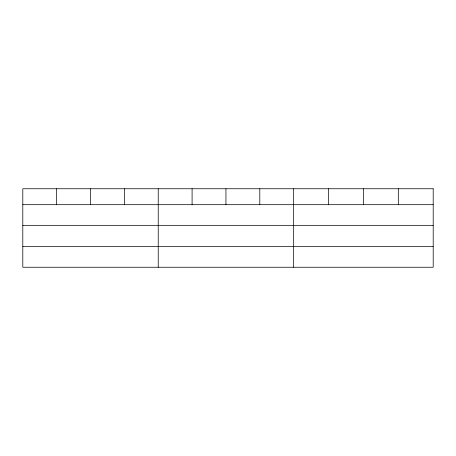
<?xml version="1.0" encoding="UTF-8"?>
<svg xmlns="http://www.w3.org/2000/svg" width="456" height="456" viewBox="0 0 456 456"><rect width="100%" height="100%" fill="white"/><g stroke="black" fill="none" stroke-linecap="round" stroke-linejoin="round"><path stroke-width="0.68" d="M22.8 204.687L433.2 204.687M22.8 225.332L433.2 225.332M22.8 246.599L433.2 246.599M398.316 188.755L398.316 204.687M363.432 188.755L363.432 204.687M328.548 188.755L328.548 204.687M293.664 188.755L293.664 267.245M259.806 188.755L259.806 204.687M225.948 188.755L225.948 204.687M192.09 188.755L192.09 204.687M158.232 188.755L158.232 267.245M124.374 188.755L124.374 204.687M90.516 188.755L90.516 204.687M56.658 188.755L56.658 204.687M433.2 188.755L22.8 188.755L22.8 267.245L433.2 267.245L433.2 188.755"/></g></svg>
